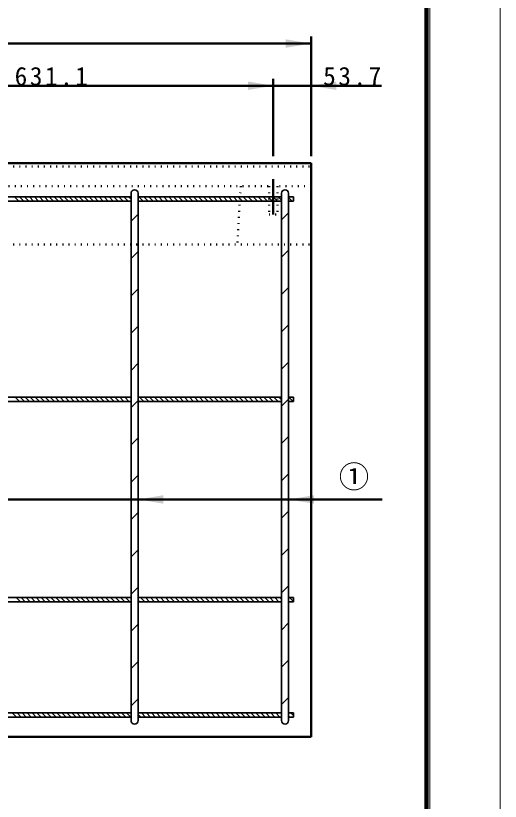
# Model space of a CAD drawing. Units: millimetres, scale not verified. Extents: x -2102 to 2102, y -1485 to 1485.
# Drawn here: x 1414 to 2102, y -713 to 404 of the extents above; entities that cross this region are included whole.
import ezdxf
from ezdxf.enums import TextEntityAlignment as Align

# ---------------------------------------------------------------- set-up
doc = ezdxf.new("R2010")
doc.units = ezdxf.units.MM
doc.header["$LTSCALE"] = 5
doc.linetypes.add('DOTTED', pattern=[1.75, 0.25, -1.5])
doc.linetypes.add('LONG_DASHED_DOTTED', pattern=[15.25, 12, -1.5, 0.25, -1.5])
doc.layers.add('0-0_V-nasSTD', color=7, linetype='Continuous', lineweight=35)
doc.layers.add('0-1_0', color=7, linetype='Continuous', lineweight=50)
doc.styles.add('ＭＳ ゴシック', font='')
doc.styles.get('ＭＳ ゴシック').set_extended_font_data('MS Gothic')

msp = doc.modelspace()

# ---------------------------------------------------------------- linework, layer by layer
at = {"layer": '0-0_V-nasSTD', "lineweight": 50}
for p, q in [((-166.5, 194.655), (1833.5, 194.655)), ((1833.5, 194.655), (1833.5, -621.345)), ((1934.5, -283.845), (1159.5, -283.845)), ((-166.5, -621.345), (1833.5, -621.345))]:
    msp.add_line(p, q, dxfattribs=at)
at = {"layer": '0-0_V-nasSTD', "linetype": 'DOTTED', "lineweight": 50}
for p, q in [((1095, 189.655), (1833.5, 189.655)), ((1833.5, 161.655), (1095, 161.655)), ((1733.5, 161.655), (1728.5, 78.655)), ((1773.8, 161.655), (1773.8, 121.655)), ((1785.8, 161.655), (1785.8, 121.655)), ((1773.8, 121.655), (1785.8, 121.655)), ((1086.25, 78.655), (1833.5, 78.655))]:
    msp.add_line(p, q, dxfattribs=at)
at = {"layer": '0-0_V-nasSTD', "linetype": 'LONG_DASHED_DOTTED', "lineweight": 50}
msp.add_line((1779.8, 171.655), (1779.8, 121.655), dxfattribs=at)
at = {"layer": '0-0_V-nasSTD'}
for p, q in [((1373.5, 146.655), (1577.5, 146.655)), ((1411.833, 146.655), (1417.833, 140.655)), ((1418.904, 146.655), (1424.904, 140.655)), ((1425.975, 146.655), (1431.975, 140.655)), ((1433.046, 146.655), (1439.046, 140.655)), ((1440.117, 146.655), (1446.117, 140.655)), ((1447.188, 146.655), (1453.188, 140.655)), ((1454.259, 146.655), (1460.259, 140.655)), ((1461.33, 146.655), (1467.33, 140.655)), ((1468.401, 146.655), (1474.401, 140.655)), ((1475.472, 146.655), (1481.472, 140.655)), ((1482.544, 146.655), (1488.544, 140.655)), ((1489.615, 146.655), (1495.615, 140.655)), ((1496.686, 146.655), (1502.686, 140.655)), ((1503.757, 146.655), (1509.757, 140.655)), ((1510.828, 146.655), (1516.828, 140.655)), ((1517.899, 146.655), (1523.899, 140.655)), ((1524.97, 146.655), (1530.97, 140.655)), ((1532.041, 146.655), (1538.041, 140.655)), ((1539.112, 146.655), (1545.112, 140.655)), ((1546.183, 146.655), (1552.183, 140.655)), ((1553.254, 146.655), (1559.254, 140.655)), ((1560.325, 146.655), (1566.325, 140.655)), ((1567.396, 146.655), (1573.396, 140.655)), ((1574.467, 146.655), (1577.5, 143.622)), ((1577.5, 151.655), (1577.5, -598.345)), ((1577.5, 151.655), (1577.5, 146.655)), ((1587.5, 151.655), (1587.5, -598.345)), ((1587.5, 146.655), (1587.5, 151.655)), ((1587.5, 146.655), (1791.5, 146.655)), ((1588.61, 146.655), (1594.61, 140.655)), ((1595.681, 146.655), (1601.681, 140.655)), ((1602.752, 146.655), (1608.752, 140.655)), ((1609.823, 146.655), (1615.823, 140.655)), ((1616.894, 146.655), (1622.894, 140.655)), ((1623.965, 146.655), (1629.965, 140.655)), ((1631.036, 146.655), (1637.036, 140.655)), ((1638.107, 146.655), (1644.107, 140.655)), ((1645.178, 146.655), (1651.178, 140.655)), ((1652.249, 146.655), (1658.249, 140.655)), ((1659.32, 146.655), (1665.32, 140.655)), ((1666.391, 146.655), (1672.391, 140.655)), ((1673.462, 146.655), (1679.462, 140.655)), ((1680.533, 146.655), (1686.533, 140.655)), ((1687.605, 146.655), (1693.605, 140.655)), ((1694.676, 146.655), (1700.676, 140.655)), ((1701.747, 146.655), (1707.747, 140.655)), ((1708.818, 146.655), (1714.818, 140.655)), ((1715.889, 146.655), (1721.889, 140.655)), ((1722.96, 146.655), (1728.96, 140.655)), ((1730.031, 146.655), (1736.031, 140.655)), ((1737.102, 146.655), (1743.102, 140.655)), ((1744.173, 146.655), (1750.173, 140.655)), ((1751.244, 146.655), (1757.244, 140.655)), ((1758.315, 146.655), (1764.315, 140.655)), ((1765.386, 146.655), (1771.386, 140.655)), ((1772.457, 146.655), (1778.457, 140.655)), ((1779.528, 146.655), (1785.528, 140.655)), ((1786.599, 146.655), (1791.5, 141.754)), ((1791.5, 151.655), (1791.5, -598.345)), ((1801.5, 151.655), (1801.5, -598.345)), ((1801.5, 146.655), (1808.5, 146.655)), ((1801.5, 145.896), (1806.742, 140.655)), ((1807.813, 146.655), (1808.5, 145.967)), ((1808.5, 146.655), (1808.5, 140.655)), ((1373.5, 140.655), (1577.5, 140.655)), ((1587.5, 140.655), (1791.5, 140.655)), ((1801.5, 140.655), (1808.5, 140.655)), ((1791.5, 113.772), (1801.5, 123.772)), ((1577.5, 111.904), (1587.5, 121.904)), ((1577.5, 58.871), (1587.5, 68.871)), ((1791.5, 60.739), (1801.5, 70.739)), ((1577.5, 5.838), (1587.5, 15.838)), ((1791.5, 7.706), (1801.5, 17.706)), ((1577.5, -47.195), (1587.5, -37.195)), ((1791.5, -45.327), (1801.5, -35.327)), ((1791.5, -98.36), (1801.5, -88.36)), ((1577.5, -100.228), (1587.5, -90.228)), ((1373.5, -138.345), (1577.5, -138.345)), ((1373.5, -144.345), (1577.5, -144.345)), ((1412.985, -138.345), (1418.985, -144.345)), ((1420.056, -138.345), (1426.056, -144.345)), ((1427.127, -138.345), (1433.127, -144.345)), ((1434.198, -138.345), (1440.198, -144.345)), ((1441.269, -138.345), (1447.269, -144.345)), ((1448.34, -138.345), (1454.34, -144.345)), ((1455.411, -138.345), (1461.411, -144.345)), ((1462.483, -138.345), (1468.483, -144.345)), ((1469.554, -138.345), (1475.554, -144.345)), ((1476.625, -138.345), (1482.625, -144.345)), ((1483.696, -138.345), (1489.696, -144.345)), ((1490.767, -138.345), (1496.767, -144.345)), ((1497.838, -138.345), (1503.838, -144.345)), ((1504.909, -138.345), (1510.909, -144.345)), ((1511.98, -138.345), (1517.98, -144.345)), ((1519.051, -138.345), (1525.051, -144.345)), ((1526.122, -138.345), (1532.122, -144.345)), ((1533.193, -138.345), (1539.193, -144.345)), ((1540.264, -138.345), (1546.264, -144.345)), ((1547.335, -138.345), (1553.335, -144.345)), ((1554.406, -138.345), (1560.406, -144.345)), ((1561.478, -138.345), (1567.478, -144.345)), ((1568.549, -138.345), (1574.549, -144.345)), ((1575.62, -138.345), (1577.5, -140.226)), ((1577.5, -153.261), (1587.5, -143.261)), ((1587.5, -138.345), (1791.5, -138.345)), ((1587.5, -143.155), (1588.691, -144.345)), ((1587.5, -144.345), (1791.5, -144.345)), ((1589.762, -138.345), (1595.762, -144.345)), ((1596.833, -138.345), (1602.833, -144.345)), ((1603.904, -138.345), (1609.904, -144.345)), ((1610.975, -138.345), (1616.975, -144.345)), ((1618.046, -138.345), (1624.046, -144.345)), ((1625.117, -138.345), (1631.117, -144.345)), ((1632.188, -138.345), (1638.188, -144.345)), ((1639.259, -138.345), (1645.259, -144.345)), ((1646.33, -138.345), (1652.33, -144.345)), ((1653.401, -138.345), (1659.401, -144.345)), ((1660.472, -138.345), (1666.472, -144.345)), ((1667.544, -138.345), (1673.544, -144.345)), ((1674.615, -138.345), (1680.615, -144.345)), ((1681.686, -138.345), (1687.686, -144.345)), ((1688.757, -138.345), (1694.757, -144.345)), ((1695.828, -138.345), (1701.828, -144.345)), ((1702.899, -138.345), (1708.899, -144.345)), ((1709.97, -138.345), (1715.97, -144.345)), ((1717.041, -138.345), (1723.041, -144.345)), ((1724.112, -138.345), (1730.112, -144.345)), ((1731.183, -138.345), (1737.183, -144.345)), ((1738.254, -138.345), (1744.254, -144.345)), ((1745.325, -138.345), (1751.325, -144.345)), ((1752.396, -138.345), (1758.396, -144.345)), ((1759.467, -138.345), (1765.467, -144.345)), ((1766.538, -138.345), (1772.538, -144.345)), ((1773.61, -138.345), (1779.61, -144.345)), ((1780.681, -138.345), (1786.681, -144.345)), ((1787.752, -138.345), (1791.5, -142.094)), ((1791.5, -151.393), (1801.5, -141.393)), ((1801.5, -138.345), (1808.5, -138.345)), ((1801.5, -144.345), (1808.5, -144.345)), ((1801.894, -138.345), (1807.894, -144.345)), ((1808.5, -138.345), (1808.5, -144.345)), ((1577.5, -206.294), (1587.5, -196.294)), ((1791.5, -204.426), (1801.5, -194.426)), ((1577.5, -259.327), (1587.5, -249.327)), ((1791.5, -257.459), (1801.5, -247.459)), ((1791.5, -310.492), (1801.5, -300.492)), ((1577.5, -312.36), (1587.5, -302.36)), ((1577.5, -365.393), (1587.5, -355.393)), ((1791.5, -363.525), (1801.5, -353.525)), ((1577.5, -418.426), (1587.5, -408.426)), ((1791.5, -416.558), (1801.5, -406.558)), ((1373.5, -423.345), (1577.5, -423.345)), ((1414.137, -423.345), (1420.137, -429.345)), ((1421.208, -423.345), (1427.208, -429.345)), ((1428.279, -423.345), (1434.279, -429.345)), ((1435.351, -423.345), (1441.351, -429.345)), ((1442.422, -423.345), (1448.422, -429.345)), ((1449.493, -423.345), (1455.493, -429.345)), ((1456.564, -423.345), (1462.564, -429.345)), ((1463.635, -423.345), (1469.635, -429.345)), ((1470.706, -423.345), (1476.706, -429.345)), ((1477.777, -423.345), (1483.777, -429.345)), ((1484.848, -423.345), (1490.848, -429.345)), ((1491.919, -423.345), (1497.919, -429.345)), ((1498.99, -423.345), (1504.99, -429.345)), ((1506.061, -423.345), (1512.061, -429.345)), ((1513.132, -423.345), (1519.132, -429.345)), ((1520.203, -423.345), (1526.203, -429.345)), ((1527.274, -423.345), (1533.274, -429.345)), ((1534.345, -423.345), (1540.345, -429.345)), ((1541.417, -423.345), (1547.417, -429.345)), ((1548.488, -423.345), (1554.488, -429.345)), ((1555.559, -423.345), (1561.559, -429.345)), ((1562.63, -423.345), (1568.63, -429.345)), ((1569.701, -423.345), (1575.701, -429.345)), ((1576.772, -423.345), (1577.5, -424.074)), ((1587.5, -423.345), (1791.5, -423.345)), ((1590.914, -423.345), (1596.914, -429.345)), ((1597.985, -423.345), (1603.985, -429.345)), ((1605.056, -423.345), (1611.056, -429.345)), ((1612.127, -423.345), (1618.127, -429.345)), ((1619.198, -423.345), (1625.198, -429.345)), ((1626.269, -423.345), (1632.269, -429.345)), ((1633.34, -423.345), (1639.34, -429.345)), ((1640.411, -423.345), (1646.411, -429.345)), ((1647.483, -423.345), (1653.483, -429.345)), ((1654.554, -423.345), (1660.554, -429.345)), ((1661.625, -423.345), (1667.625, -429.345)), ((1668.696, -423.345), (1674.696, -429.345)), ((1675.767, -423.345), (1681.767, -429.345)), ((1682.838, -423.345), (1688.838, -429.345)), ((1689.909, -423.345), (1695.909, -429.345)), ((1696.98, -423.345), (1702.98, -429.345)), ((1704.051, -423.345), (1710.051, -429.345)), ((1711.122, -423.345), (1717.122, -429.345)), ((1718.193, -423.345), (1724.193, -429.345)), ((1725.264, -423.345), (1731.264, -429.345)), ((1732.335, -423.345), (1738.335, -429.345)), ((1739.406, -423.345), (1745.406, -429.345)), ((1746.478, -423.345), (1752.478, -429.345)), ((1753.549, -423.345), (1759.549, -429.345)), ((1760.62, -423.345), (1766.62, -429.345)), ((1767.691, -423.345), (1773.691, -429.345)), ((1774.762, -423.345), (1780.762, -429.345)), ((1781.833, -423.345), (1787.833, -429.345)), ((1788.904, -423.345), (1791.5, -425.941)), ((1801.5, -423.345), (1808.5, -423.345)), ((1803.046, -423.345), (1808.5, -428.799)), ((1808.5, -423.345), (1808.5, -429.345)), ((1373.5, -429.345), (1577.5, -429.345)), ((1587.5, -427.002), (1589.843, -429.345)), ((1587.5, -429.345), (1791.5, -429.345)), ((1801.5, -428.87), (1801.975, -429.345)), ((1801.5, -429.345), (1808.5, -429.345)), ((1577.5, -471.459), (1587.5, -461.459)), ((1791.5, -469.591), (1801.5, -459.591)), ((1791.5, -522.624), (1801.5, -512.624)), ((1577.5, -524.492), (1587.5, -514.492)), ((1577.5, -577.525), (1587.5, -567.525)), ((1791.5, -575.657), (1801.5, -565.657)), ((1373.5, -587.345), (1577.5, -587.345)), ((1408.432, -587.345), (1414.432, -593.345)), ((1415.503, -587.345), (1421.503, -593.345)), ((1422.574, -587.345), (1428.574, -593.345)), ((1429.645, -587.345), (1435.645, -593.345)), ((1436.716, -587.345), (1442.716, -593.345)), ((1443.787, -587.345), (1449.787, -593.345)), ((1450.858, -587.345), (1456.858, -593.345)), ((1457.929, -587.345), (1463.929, -593.345)), ((1465, -587.345), (1471, -593.345)), ((1472.071, -587.345), (1478.071, -593.345)), ((1479.142, -587.345), (1485.142, -593.345)), ((1486.213, -587.345), (1492.213, -593.345)), ((1493.285, -587.345), (1499.285, -593.345)), ((1500.356, -587.345), (1506.356, -593.345)), ((1507.427, -587.345), (1513.427, -593.345)), ((1514.498, -587.345), (1520.498, -593.345)), ((1521.569, -587.345), (1527.569, -593.345)), ((1528.64, -587.345), (1534.64, -593.345)), ((1535.711, -587.345), (1541.711, -593.345)), ((1542.782, -587.345), (1548.782, -593.345)), ((1549.853, -587.345), (1555.853, -593.345)), ((1556.924, -587.345), (1562.924, -593.345)), ((1563.995, -587.345), (1569.995, -593.345)), ((1571.066, -587.345), (1577.066, -593.345)), ((1587.5, -587.345), (1791.5, -587.345)), ((1587.5, -589.637), (1591.208, -593.345)), ((1592.279, -587.345), (1598.279, -593.345)), ((1599.351, -587.345), (1605.351, -593.345)), ((1606.422, -587.345), (1612.422, -593.345)), ((1613.493, -587.345), (1619.493, -593.345)), ((1620.564, -587.345), (1626.564, -593.345)), ((1627.635, -587.345), (1633.635, -593.345)), ((1634.706, -587.345), (1640.706, -593.345)), ((1641.777, -587.345), (1647.777, -593.345)), ((1648.848, -587.345), (1654.848, -593.345)), ((1655.919, -587.345), (1661.919, -593.345)), ((1662.99, -587.345), (1668.99, -593.345)), ((1670.061, -587.345), (1676.061, -593.345)), ((1677.132, -587.345), (1683.132, -593.345)), ((1684.203, -587.345), (1690.203, -593.345)), ((1691.274, -587.345), (1697.274, -593.345)), ((1698.345, -587.345), (1704.345, -593.345)), ((1705.417, -587.345), (1711.417, -593.345)), ((1712.488, -587.345), (1718.488, -593.345)), ((1719.559, -587.345), (1725.559, -593.345)), ((1726.63, -587.345), (1732.63, -593.345)), ((1733.701, -587.345), (1739.701, -593.345)), ((1740.772, -587.345), (1746.772, -593.345)), ((1747.843, -587.345), (1753.843, -593.345)), ((1754.914, -587.345), (1760.914, -593.345)), ((1761.985, -587.345), (1767.985, -593.345)), ((1769.056, -587.345), (1775.056, -593.345)), ((1776.127, -587.345), (1782.127, -593.345)), ((1783.198, -587.345), (1789.198, -593.345)), ((1790.269, -587.345), (1791.5, -588.576)), ((1801.5, -587.345), (1808.5, -587.345)), ((1801.5, -591.505), (1803.34, -593.345)), ((1804.411, -587.345), (1808.5, -591.434)), ((1808.5, -587.345), (1808.5, -593.345)), ((1373.5, -593.345), (1577.5, -593.345)), ((1587.5, -593.345), (1791.5, -593.345)), ((1801.5, -593.345), (1808.5, -593.345))]:
    msp.add_line(p, q, dxfattribs=at)
at = {"layer": '0-0_V-nasSTD', "lineweight": 18}
for points in [[(-2102.5, -1485), (-2102.5, 1485), (2102.5, 1485), (2102.5, -1485)], [(-2002.5, -1385), (-2002.5, 1385), (2002.5, 1385), (2002.5, -1385)]]:
    msp.add_lwpolyline(points, close=True, dxfattribs=at)
at = {"layer": '0-0_V-nasSTD', "lineweight": 100}
msp.add_lwpolyline([(1997.5, -1380), (1997.5, 1380), (-1997.5, 1380)], dxfattribs=at)
at = {"layer": '0-0_V-nasSTD'}
for centre, start, end in [((1582.5, 151.655), 0, 180), ((1796.5, 151.655), 0, 180), ((1582.5, -598.345), 180, 0), ((1796.5, -598.345), 180, 0)]:
    msp.add_arc(centre, 5, start, end, dxfattribs=at)
for points in [[(1797.5, 358.655), (1797.5, 370.655), (1833.5, 364.655)], [(1743.8, 298.655), (1743.8, 310.655), (1779.8, 304.655)], [(1833.5, 304.655), (1869.5, 298.655), (1869.5, 310.655)], [(1587.5, -283.845), (1623.5, -289.845), (1623.5, -277.845)], [(1801.5, -283.845), (1837.5, -289.845), (1837.5, -277.845)]]:
    msp.add_solid(points, dxfattribs=at)
at = {"layer": '0-1_0'}
for p, q in [((1833.5, 204.655), (1833.5, 374.655)), ((-166.5, 364.655), (1833.5, 364.655)), ((1779.8, 204.655), (1779.8, 314.655)), ((1148.7, 304.655), (1779.8, 304.655)), ((1779.8, 304.655), (1833.5, 304.655)), ((1833.5, 304.655), (1933.5, 304.655))]:
    msp.add_line(p, q, dxfattribs=at)

# ---------------------------------------------------------------- texts
at = {"layer": '0-0_V-nasSTD', "style": 'ＭＳ ゴシック'}
msp.add_text('①', height=31.67, dxfattribs=at).set_placement((1872.9, -276.845), align=Align.BOTTOM_LEFT)
at = {"layer": '0-0_V-nasSTD', "char_height": 26.39, "attachment_point": 7, "style": 'ＭＳ ゴシック'}
for s, insert in [('\\T1.2;631.1', (1412.05, 304.655)), ('\\T1.2;53.7', (1850.7, 304.655))]:
    msp.add_mtext(s, dxfattribs=dict(at, insert=insert))

doc.saveas('drawing.dxf')
